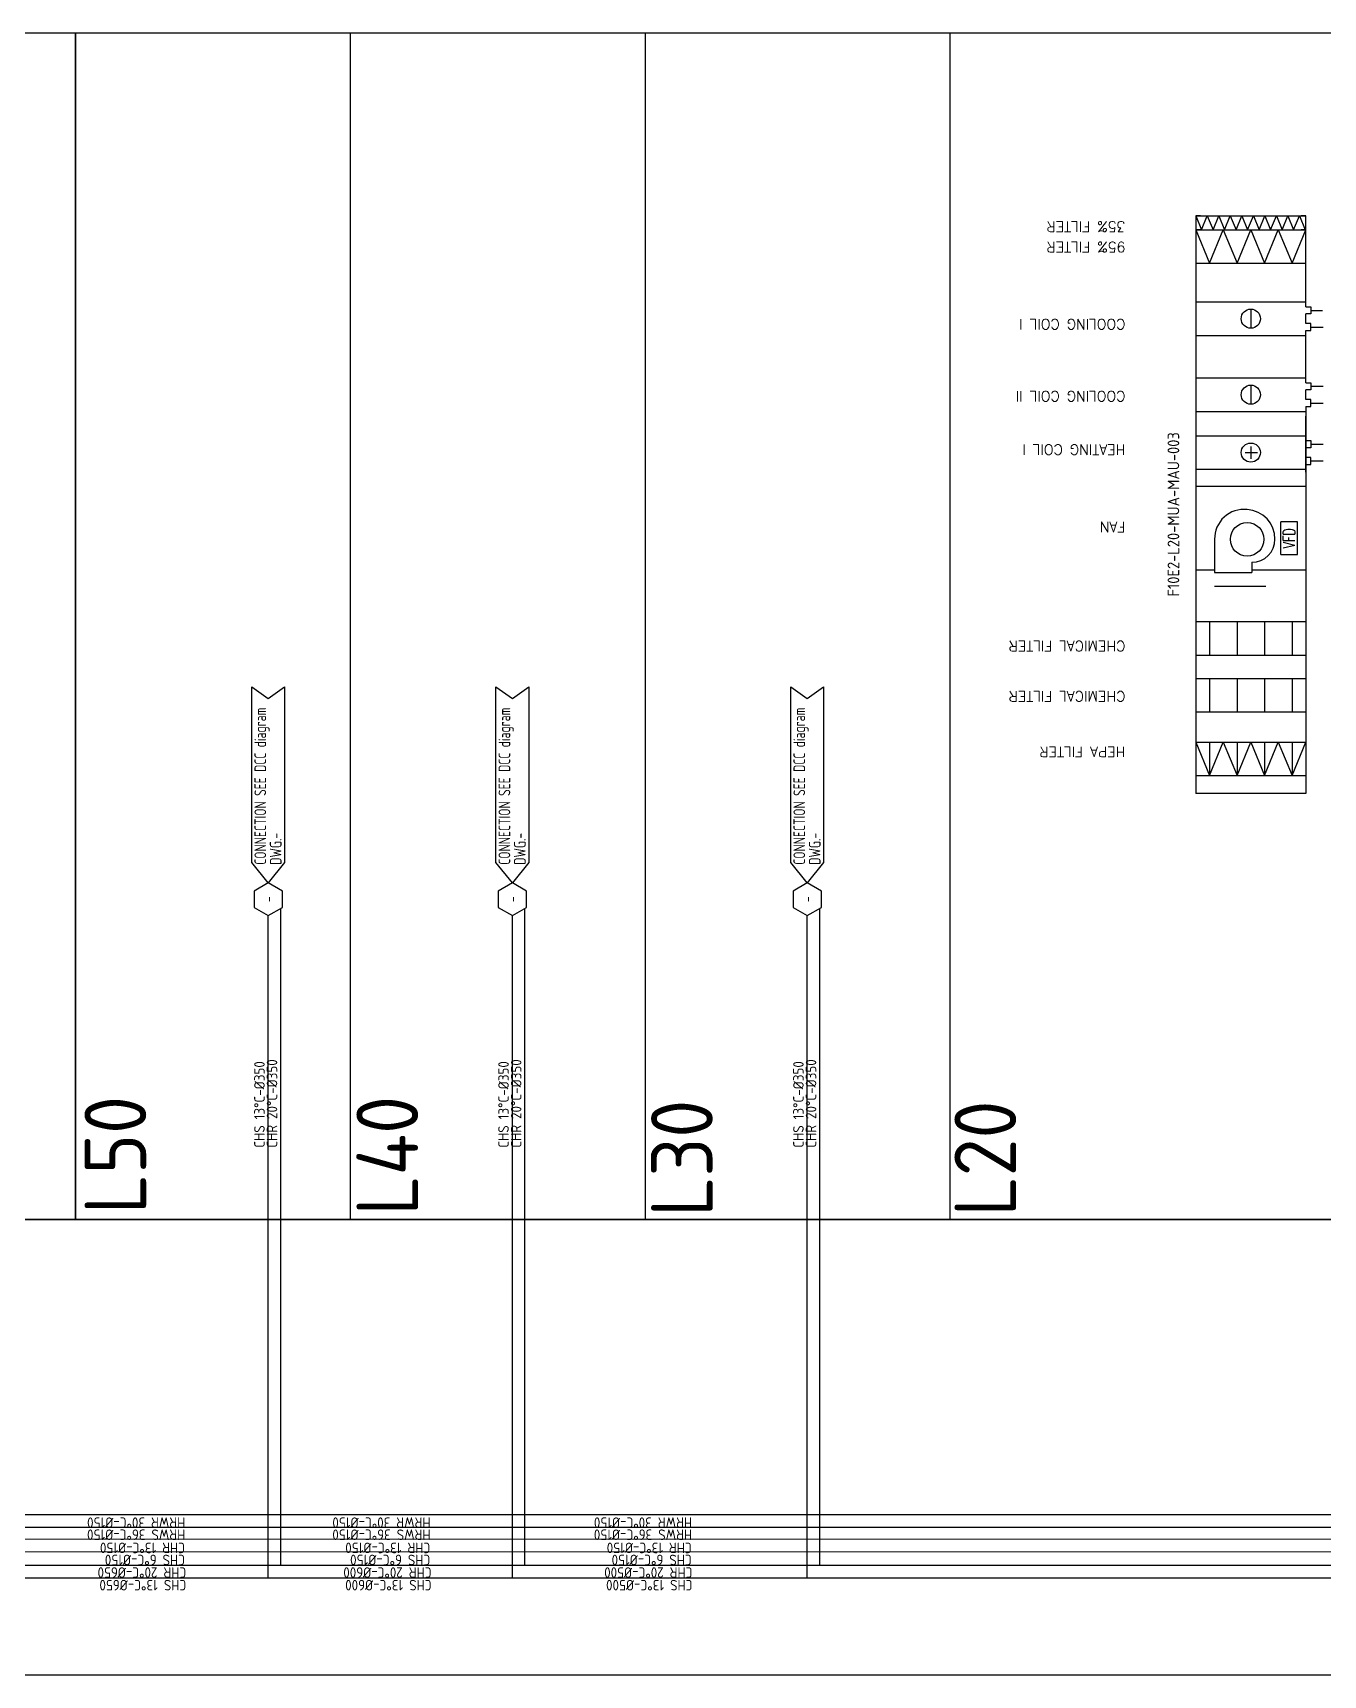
# Model space of a CAD drawing. Header units: millimetres. Extents: x -2605 to 1683, y 486 to 7557.
# Drawn here: x -1818.2 to -1504.4, y 7002.9 to 7402.4 of the extents above; entities that cross this region are included whole.
import ezdxf
from ezdxf.enums import TextEntityAlignment as Align

# ---------------------------------------------------------------- set-up
doc = ezdxf.new("R2010")
doc.units = ezdxf.units.MM
for name, color, linetype in [('0-CHR-中溫', 30, 'Continuous'), ('0-CHR-低溫', 4, 'Continuous'), ('0-CHS-中溫', 3, 'Continuous'), ('0-CHS-低溫', 5, 'Continuous'), ('0-HWR', 6, 'Continuous'), ('0-HWS', 1, 'Continuous'), ('A-DETL-01', 1, 'Continuous'), ('DETL-TXT', 4, 'Continuous'), ('M-CEQPM-MAU', 22, 'Continuous'), ('M-CMDUCT-TEXT', 3, 'Continuous'), ('M-CPIPE-TEXT', 3, 'Continuous'), ('M-EQPM-TXT', 4, 'Continuous')]:
    doc.layers.add(name, color=color, linetype=linetype)
doc.styles.add('AA-TXT', font='isocp.shx', dxfattribs={"bigfont": 'chineset.shx'})
doc.styles.add('STDTEXT', font='simplex.shx', dxfattribs={"bigfont": 'china.shx'})

msp = doc.modelspace()

# ---------------------------------------------------------------- linework, layer by layer
at = {"layer": '0-CHR-中溫', "ltscale": 1000}
for p, q in [((-1507.5, 7334.9), (-1504.52, 7334.9)), ((-1757.91, 7029.62), (-1757.91, 7189.44)), ((-1698.54, 7029.62), (-1698.54, 7189.44)), ((-1626.82, 7029.62), (-1626.82, 7189.44)), ((-1312.28, 7029.62), (-2562.64, 7029.62))]:
    msp.add_line(p, q, dxfattribs=at)
at = {"layer": '0-CHR-低溫', "ltscale": 1000}
for p, q in [((-1507.39, 7316.42), (-1504.41, 7316.42)), ((-1307.17, 7035.81), (-2268.7, 7036.18))]:
    msp.add_line(p, q, dxfattribs=at)
at = {"layer": '0-CHS-中溫', "ltscale": 1000}
for p, q in [((-1507.39, 7330.83), (-1504.4, 7330.83)), ((-1760.98, 7026.55), (-1760.98, 7187.67)), ((-1701.6, 7026.55), (-1701.6, 7187.67)), ((-1629.88, 7026.55), (-1629.88, 7187.67)), ((-1315.35, 7026.55), (-2565.71, 7026.55))]:
    msp.add_line(p, q, dxfattribs=at)
at = {"layer": '0-CHS-低溫', "ltscale": 1000}
for p, q in [((-1507.39, 7312.35), (-1504.4, 7312.35)), ((-1310.25, 7032.75), (-2271.78, 7033.13))]:
    msp.add_line(p, q, dxfattribs=at)
at = {"layer": '0-HWR', "ltscale": 1000}
for p, q in [((-1507.38, 7302.33), (-1504.4, 7302.33)), ((-1300.72, 7041.89), (-2262.25, 7041.89))]:
    msp.add_line(p, q, dxfattribs=at)
at = {"layer": '0-HWS', "ltscale": 1000}
for p, q in [((-1507.39, 7298.26), (-1504.4, 7298.26)), ((-1303.78, 7038.82), (-2265.32, 7038.82))]:
    msp.add_line(p, q, dxfattribs=at)
at = {"layer": 'A-DETL-01', "color": 252}
for points in [[(-2604.99, 7113.78), (-2604.99, 7402.4), (-1807.88, 7402.4), (-1807.88, 7113.78)], [(-2604.99, 7113.78), (-1260.47, 7113.78), (-1260.47, 7002.93), (-2604.99, 7002.93)]]:
    msp.add_lwpolyline(points, close=True, dxfattribs=at)
msp.add_lwpolyline([(-1807.88, 7113.78), (-1807.88, 7402.4)], dxfattribs=at)
at = {"layer": 'M-CEQPM-MAU', "color": 3, "ltscale": 0.1}
for p, q in [((-1535.38, 7357.91), (-1508.62, 7357.91)), ((-1535.38, 7357.91), (-1535.38, 7217.34)), ((-1534.24, 7357.91), (-1535.38, 7357.91)), ((-1535.38, 7357.91), (-1508.62, 7357.91)), ((-1535.38, 7357.91), (-1533.98, 7354.5)), ((-1535.38, 7354.5), (-1532.03, 7346.36)), ((-1534.24, 7354.5), (-1535.38, 7354.5)), ((-1535.38, 7354.5), (-1508.62, 7354.5)), ((-1534.24, 7357.91), (-1509.76, 7357.91)), ((-1534.24, 7354.5), (-1509.76, 7354.5)), ((-1533.98, 7354.5), (-1532.58, 7357.91)), ((-1532.58, 7357.91), (-1531.18, 7354.5)), ((-1532.03, 7346.36), (-1528.69, 7354.5)), ((-1531.18, 7354.5), (-1529.78, 7357.91)), ((-1529.78, 7357.91), (-1528.38, 7354.5)), ((-1528.69, 7354.5), (-1525.34, 7346.36)), ((-1528.38, 7354.5), (-1526.98, 7357.91)), ((-1526.98, 7357.91), (-1525.58, 7354.5)), ((-1525.58, 7354.5), (-1524.18, 7357.91)), ((-1525.34, 7346.36), (-1522, 7354.5)), ((-1524.18, 7357.91), (-1522.78, 7354.5)), ((-1522.78, 7354.5), (-1521.38, 7357.91)), ((-1522, 7354.5), (-1518.65, 7346.36)), ((-1521.38, 7357.91), (-1519.98, 7354.5)), ((-1519.98, 7354.5), (-1518.58, 7357.91)), ((-1518.65, 7346.36), (-1515.31, 7354.5)), ((-1518.58, 7357.91), (-1517.18, 7354.5)), ((-1517.18, 7354.5), (-1515.78, 7357.91)), ((-1515.78, 7357.91), (-1514.38, 7354.5)), ((-1515.31, 7354.5), (-1511.97, 7346.36)), ((-1514.38, 7354.5), (-1512.98, 7357.91)), ((-1512.98, 7357.91), (-1511.58, 7354.5)), ((-1511.97, 7346.36), (-1508.62, 7354.5)), ((-1511.58, 7354.5), (-1510.18, 7357.91)), ((-1510.18, 7357.91), (-1508.78, 7354.5)), ((-1508.62, 7357.91), (-1509.76, 7357.91)), ((-1508.62, 7354.5), (-1509.76, 7354.5)), ((-1508.78, 7354.5), (-1508.62, 7354.89)), ((-1508.62, 7335.78), (-1508.62, 7357.91)), ((-1535.38, 7346.36), (-1508.62, 7346.36)), ((-1535.38, 7336.94), (-1508.62, 7336.94)), ((-1522, 7335.19), (-1522, 7330.54)), ((-1508.62, 7335.78), (-1507.39, 7335.78)), ((-1507.39, 7335.78), (-1507.39, 7334.03)), ((-1508.62, 7331.7), (-1508.62, 7334.03)), ((-1507.39, 7334.03), (-1508.62, 7334.03)), ((-1507.39, 7331.7), (-1508.62, 7331.7)), ((-1507.39, 7329.96), (-1507.39, 7331.7)), ((-1535.38, 7328.8), (-1508.62, 7328.8)), ((-1508.62, 7329.96), (-1507.39, 7329.96)), ((-1508.62, 7317.29), (-1508.62, 7329.96)), ((-1535.38, 7318.46), (-1508.62, 7318.46)), ((-1522, 7316.71), (-1522, 7312.06)), ((-1508.62, 7317.29), (-1507.39, 7317.29)), ((-1508.62, 7313.22), (-1508.62, 7315.55)), ((-1507.39, 7315.55), (-1508.62, 7315.55)), ((-1507.39, 7317.29), (-1507.39, 7315.55)), ((-1535.38, 7310.31), (-1508.62, 7310.31)), ((-1507.39, 7313.22), (-1508.62, 7313.22)), ((-1508.62, 7311.48), (-1508.62, 7217.34)), ((-1508.62, 7311.48), (-1507.39, 7311.48)), ((-1507.39, 7311.48), (-1507.39, 7313.22)), ((-1508.62, 7295.54), (-1508.62, 7309.18)), ((-1535.38, 7304.37), (-1508.62, 7304.37)), ((-1508.62, 7303.21), (-1507.39, 7303.21)), ((-1507.39, 7303.21), (-1507.39, 7301.46)), ((-1522, 7301.8), (-1522, 7298.77)), ((-1508.62, 7299.13), (-1508.62, 7301.46)), ((-1507.39, 7301.46), (-1508.62, 7301.46)), ((-1507.39, 7299.13), (-1508.62, 7299.13)), ((-1507.39, 7297.39), (-1507.39, 7299.13)), ((-1535.38, 7296.23), (-1508.62, 7296.23)), ((-1508.62, 7297.39), (-1507.39, 7297.39)), ((-1535.38, 7292.13), (-1508.62, 7292.13)), ((-1514.72, 7275.5), (-1514.72, 7283.46)), ((-1510.61, 7283.46), (-1514.72, 7283.46)), ((-1510.61, 7275.5), (-1510.61, 7283.46)), ((-1530.8, 7279.21), (-1530.8, 7271.14)), ((-1514.72, 7275.5), (-1510.61, 7275.5)), ((-1530.8, 7271.68), (-1535.38, 7271.68)), ((-1530.8, 7271.14), (-1521.71, 7271.14)), ((-1521.71, 7273.61), (-1521.71, 7271.14)), ((-1508.62, 7271.68), (-1521.71, 7271.68)), ((-1518.36, 7267.71), (-1530.8, 7267.71)), ((-1535.38, 7259.2), (-1508.62, 7259.2)), ((-1532.03, 7259.2), (-1532.03, 7251.06)), ((-1525.34, 7259.2), (-1525.34, 7251.06)), ((-1518.65, 7259.2), (-1518.65, 7251.06)), ((-1511.97, 7259.2), (-1511.97, 7251.06)), ((-1535.38, 7251.06), (-1508.62, 7251.06)), ((-1535.38, 7245.37), (-1508.62, 7245.37)), ((-1532.03, 7245.37), (-1532.03, 7237.23)), ((-1525.34, 7245.37), (-1525.34, 7237.23)), ((-1518.65, 7245.37), (-1518.65, 7237.23)), ((-1511.97, 7245.37), (-1511.97, 7237.23)), ((-1535.38, 7237.23), (-1508.62, 7237.23)), ((-1535.38, 7229.87), (-1508.62, 7229.87)), ((-1535.38, 7229.87), (-1532.03, 7221.72)), ((-1532.03, 7221.72), (-1528.69, 7229.87)), ((-1532.03, 7229.87), (-1532.03, 7221.72)), ((-1528.69, 7229.87), (-1525.34, 7221.72)), ((-1525.34, 7221.72), (-1522, 7229.87)), ((-1525.34, 7229.87), (-1525.34, 7221.72)), ((-1522, 7229.87), (-1518.65, 7221.72)), ((-1518.65, 7229.87), (-1518.65, 7221.72)), ((-1518.65, 7221.72), (-1515.31, 7229.87)), ((-1515.31, 7229.87), (-1511.97, 7221.72)), ((-1511.97, 7221.72), (-1508.62, 7229.87)), ((-1511.97, 7229.87), (-1511.97, 7221.72)), ((-1535.38, 7221.72), (-1508.62, 7221.72)), ((-1508.62, 7217.34), (-1535.38, 7217.34))]:
    msp.add_line(p, q, dxfattribs=at)
at = {"layer": 'M-CEQPM-MAU', "color": 252}
for points in [[(-1260.47, 7113.78), (-1807.88, 7113.78), (-1807.88, 7402.4), (-1260.47, 7402.4)], [(-1741.01, 7402.4), (-1741.01, 7113.78)], [(-1669.32, 7402.4), (-1669.32, 7113.78)], [(-1595.22, 7402.4), (-1595.22, 7113.78)]]:
    msp.add_lwpolyline(points, dxfattribs=at)
at = {"layer": 'M-CEQPM-MAU', "color": 3}
msp.add_lwpolyline([(-1523.38, 7300.3), (-1520.34, 7300.3)], dxfattribs=at)
at = {"layer": 'M-CEQPM-MAU', "color": 3, "ltscale": 0.1}
for centre, radius in [((-1522, 7332.87), 2.33), ((-1522, 7314.38), 2.33), ((-1522, 7300.3), 2.33), ((-1522.88, 7279.21), 4.08)]:
    msp.add_circle(centre, radius, dxfattribs=at)
for centre, radius, start, end in [((-1523.66, 7279.33), 7.15, 83.7563, 180.9586), ((-1523.24, 7279.32), 7.12, 359.0709, 87.1108), ((-1521.71, 7279.21), 5.59, 270, 0)]:
    msp.add_arc(centre, radius, start, end, dxfattribs=at)
at = {"layer": 'M-CPIPE-TEXT', "color": 4}
for points in [[(-1760.98, 7195.63), (-1764.96, 7200.56), (-1764.96, 7243.36), (-1760.98, 7240.52), (-1757, 7243.36), (-1757, 7200.56), (-1760.98, 7195.63)], [(-1701.6, 7195.63), (-1705.58, 7200.56), (-1705.58, 7243.36), (-1701.6, 7240.52), (-1697.63, 7243.36), (-1697.63, 7200.56), (-1701.6, 7195.63)], [(-1629.88, 7195.63), (-1633.86, 7200.56), (-1633.86, 7243.36), (-1629.88, 7240.52), (-1625.91, 7243.36), (-1625.91, 7200.56), (-1629.88, 7195.63)]]:
    msp.add_lwpolyline(points, dxfattribs=at)
for points in [[(-1760.98, 7187.67), (-1757.54, 7189.66), (-1757.54, 7193.64), (-1760.98, 7195.63), (-1764.42, 7193.64), (-1764.42, 7189.66)], [(-1701.6, 7187.67), (-1698.16, 7189.66), (-1698.16, 7193.64), (-1701.6, 7195.63), (-1705.05, 7193.64), (-1705.05, 7189.66)], [(-1629.88, 7187.67), (-1626.44, 7189.66), (-1626.44, 7193.64), (-1629.88, 7195.63), (-1633.33, 7193.64), (-1633.33, 7189.66)]]:
    msp.add_lwpolyline(points, close=True, dxfattribs=at)

# ---------------------------------------------------------------- texts
at = {"layer": 'DETL-TXT', "ltscale": 0.1, "style": 'AA-TXT'}
for s, rotation, p in [('CHS 13%%DC-%%C350', 90, (-1761.84, 7131.22)), ('CHR 20%%DC-%%C350', 90, (-1758.78, 7131.22)), ('CHS 13%%DC-%%C350', 90, (-1702.47, 7131.22)), ('CHR 20%%DC-%%C350', 90, (-1699.4, 7131.22)), ('CHS 13%%DC-%%C350', 90, (-1630.75, 7131.22)), ('CHR 20%%DC-%%C350', 90, (-1627.68, 7131.22)), ('HRWR 30%%DC-%%C150', 180, (-1781.14, 7041.3)), ('HRWR 30%%DC-%%C150', 180, (-1721.48, 7041.3)), ('HRWR 30%%DC-%%C150', 180, (-1657.88, 7041.3)), ('HRWS 36%%DC-%%C150', 180, (-1781.14, 7038.37)), ('CHR 13%%DC-%%C150', 180, (-1781.24, 7035.16)), ('HRWS 36%%DC-%%C150', 180, (-1721.48, 7038.37)), ('CHR 13%%DC-%%C150', 180, (-1721.58, 7035.16)), ('HRWS 36%%DC-%%C150', 180, (-1657.88, 7038.37)), ('CHR 13%%DC-%%C150', 180, (-1657.98, 7035.16)), ('CHS 6%%DC-%%C150', 180, (-1781.24, 7032.23)), ('CHS 6%%DC-%%C150', 180, (-1721.58, 7032.23)), ('CHS 6%%DC-%%C150', 180, (-1657.98, 7032.23)), ('CHR 20%%DC-%%C650', 180, (-1780.93, 7029.16)), ('CHR 20%%DC-%%C600', 180, (-1721.26, 7029.16)), ('CHR 20%%DC-%%C500', 180, (-1657.8, 7029.16)), ('CHS 13%%DC-%%C650', 180, (-1780.93, 7026.1)), ('CHS 13%%DC-%%C600', 180, (-1721.26, 7026.1)), ('CHS 13%%DC-%%C500', 180, (-1657.8, 7026.1))]:
    msp.add_text(s, height=2.5563, rotation=rotation, dxfattribs=at).set_placement(p)
at = {"layer": 'DETL-TXT', "color": 2, "ltscale": 0.1, "style": 'AA-TXT'}
for s, p in [('L50', (-1790.66, 7115.07)), ('L40', (-1724.52, 7114.76)), ('L30', (-1652.87, 7114.47)), ('L20', (-1579.07, 7114.56))]:
    msp.add_text(s, height=15, rotation=90, dxfattribs=at).set_placement(p)
at = {"layer": 'M-CEQPM-MAU', "color": 3, "ltscale": 0.1, "style": 'STDTEXT', "width": 0.7}
msp.add_text('VFD', height=2.84, rotation=90, dxfattribs=at).set_placement((-1512.67, 7279.48), align=Align.MIDDLE)
at = {"layer": 'M-CMDUCT-TEXT', "style": 'STDTEXT'}
for s, p in [('35% FILTER', (-1552.51, 7355.26)), ('95% FILTER', (-1552.51, 7350.3)), ('COOLING COIL I', (-1552.51, 7331.52)), ('COOLING COIL II', (-1552.51, 7314.01)), ('HEATING COIL I', (-1552.51, 7301.01)), ('FAN', (-1552.51, 7282.23)), ('CHEMICAL FILTER', (-1552.51, 7253.23)), ('CHEMICAL FILTER', (-1552.51, 7241.01)), ('HEPA FILTER', (-1552.51, 7227.51))]:
    msp.add_text(s, height=2.5, rotation=180, dxfattribs=at).set_placement(p, align=Align.MIDDLE_LEFT)
at = {"layer": 'M-CPIPE-TEXT', "color": 4, "style": 'AA-TXT', "width": 0.8}
for s, height, p in [('CONNECTION SEE DCC diagram', 2.8403, (-1761.49, 7200.05)), ('CONNECTION SEE DCC diagram', 2.8403, (-1702.11, 7200.05)), ('CONNECTION SEE DCC diagram', 2.8403, (-1630.39, 7200.05)), ('DWG.-', 2.84, (-1757.74, 7200.05)), ('DWG.-', 2.84, (-1698.36, 7200.05)), ('DWG.-', 2.84, (-1626.64, 7200.05))]:
    msp.add_text(s, height=height, rotation=90, dxfattribs=at).set_placement(p)
for p in [(-1760.98, 7191.65), (-1701.6, 7191.65), (-1629.88, 7191.65)]:
    msp.add_text('-', height=2.84, rotation=90, dxfattribs=at).set_placement(p, align=Align.MIDDLE)
at = {"layer": 'M-EQPM-TXT', "style": 'AA-TXT'}
msp.add_text('F10E2-L20-MUA-MAU-003', height=2.8403, rotation=90, dxfattribs=at).set_placement((-1539.39, 7265.29))

doc.saveas('drawing.dxf')
